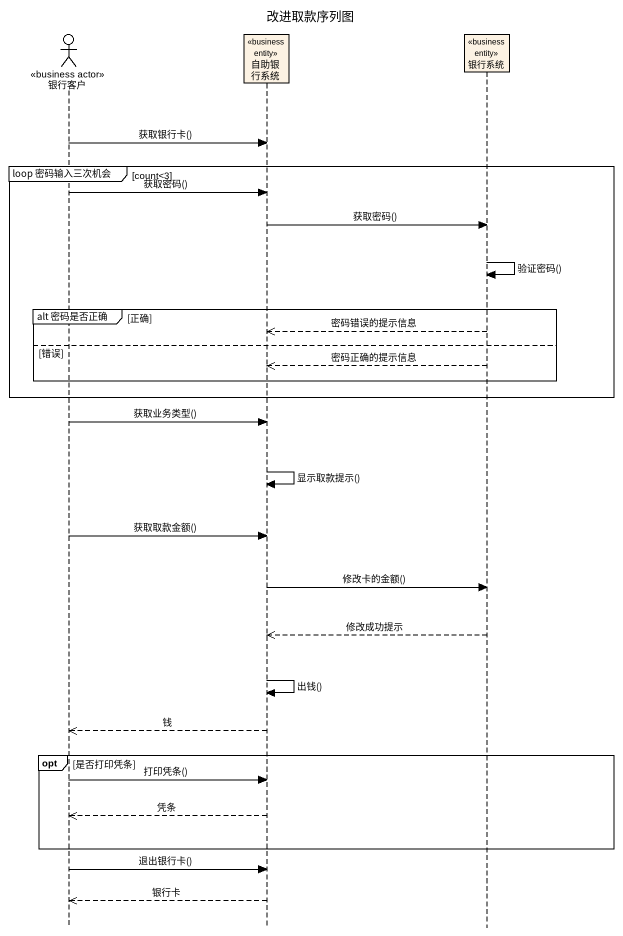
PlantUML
@startuml
title 改进取款序列图
hide footbox
actor 银行客户 <<business actor>>
participant 自助银行系统 <<business entity>>
participant 银行系统 <<business entity>>

银行客户 -> 自助银行系统 : 获取银行卡()
group loop 密码输入三次机会 [count<3]
  银行客户 -> 自助银行系统 : 获取密码()
  自助银行系统 -> 银行系统 : 获取密码()
  银行系统 -> 银行系统 : 验证密码()
  group alt 密码是否正确 [正确]
    银行系统 -->> 自助银行系统 : 密码错误的提示信息
  else 错误
    银行系统 -->> 自助银行系统 : 密码正确的提示信息
  end
end
银行客户 -> 自助银行系统 : 获取业务类型()
自助银行系统 -> 自助银行系统 : 显示取款提示()
银行客户 -> 自助银行系统 : 获取取款金额()
自助银行系统 -> 银行系统 : 修改卡的金额()
银行系统 -->> 自助银行系统 : 修改成功提示
自助银行系统 -> 自助银行系统 : 出钱()
自助银行系统 -->> 银行客户 : 钱
opt 是否打印凭条
  银行客户 -> 自助银行系统 : 打印凭条()
  自助银行系统 -->> 银行客户 : 凭条
end
银行客户 -> 自助银行系统 : 退出银行卡()
自助银行系统 -->> 银行客户 : 银行卡
@enduml
